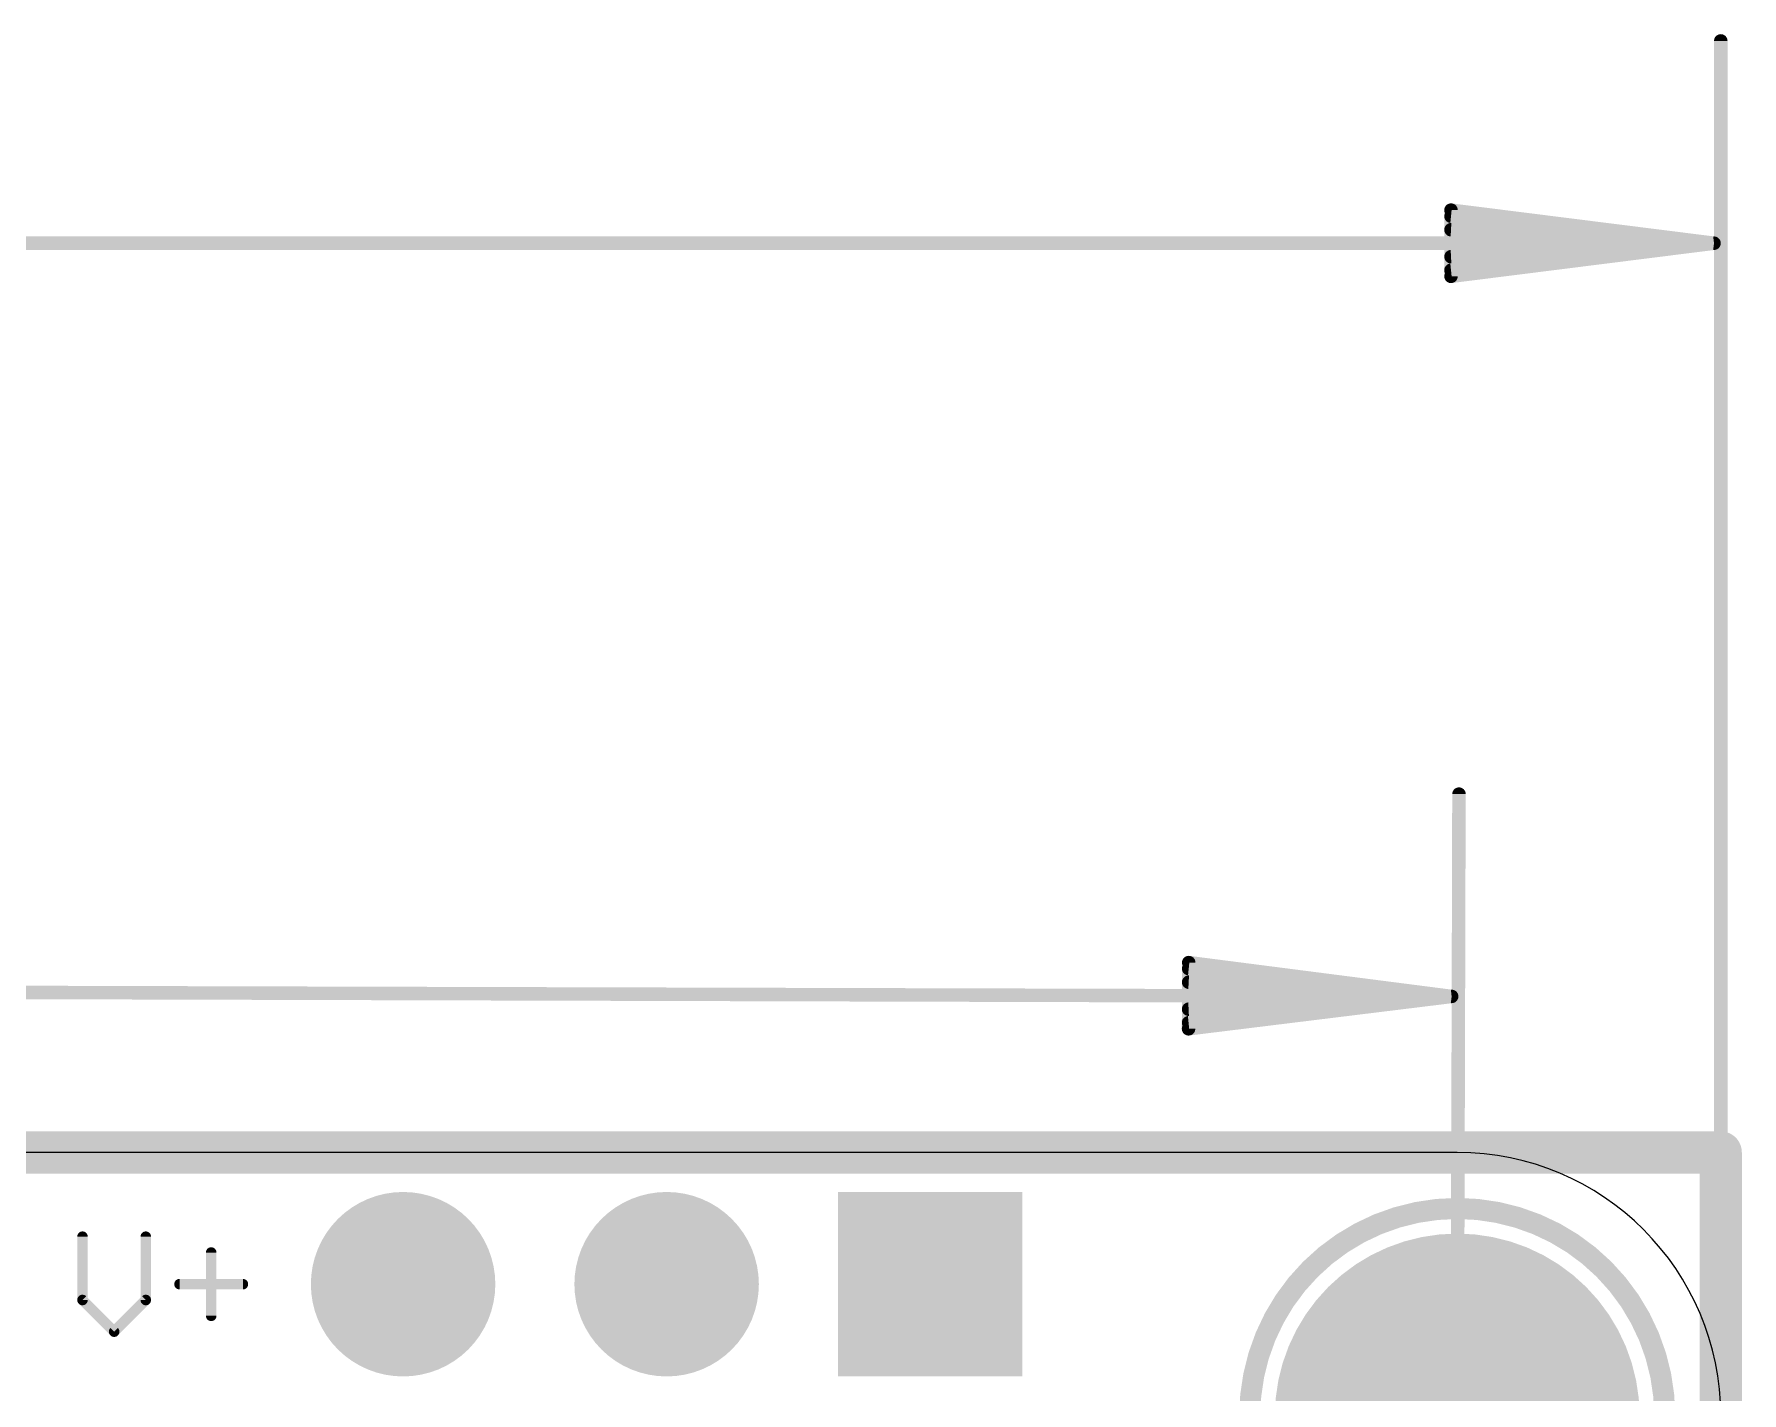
# Model space of a CAD drawing. Extents: x -11.4 to 63.7, y -19.8 to 38.7.
# Drawn here: x 34.54 to 51, y 23.08 to 36.18 of the extents above; entities that cross this region are included whole.
import ezdxf

# ---------------------------------------------------------------- set-up
doc = ezdxf.new("R2010")
doc.units = 0
for name, color, linetype in [('1', 12, 'CONTINUOUS'), ('16', 132, 'CONTINUOUS'), ('17', 110, 'CONTINUOUS'), ('20', 53, 'CONTINUOUS'), ('21', 40, 'CONTINUOUS'), ('47', 253, 'CONTINUOUS')]:
    doc.layers.add(name, color=color, linetype=linetype)

# ---------------------------------------------------------------- blocks, each defined once
blk = doc.blocks.new('SQUAREP')
blk.add_solid([(-0.5, -0.5), (0.5, -0.5), (-0.5, 0.5), (0.5, 0.5)])
blk = doc.blocks.new('ROUNDP')
at = {"const_width": 0.5}
blk.add_lwpolyline([(0, -0.25, 1), (0, 0.25, 1), (0, -0.25)], format="xyb", dxfattribs=at)

msp = doc.modelspace()

# ---------------------------------------------------------------- linework, layer by layer
at = {"layer": '1', "const_width": 0.4064}
for points in [[(0, 25.4), (50.8, 25.4)], [(50.8, 25.4), (50.8, 0)]]:
    msp.add_lwpolyline(points, dxfattribs=at)
at = {"layer": '1', "const_width": 0.2032}
for points in [[(50.9016, 25.4, 1), (50.6984, 25.4)], [(50.8, 25.2984, 1), (50.8, 25.5016)]]:
    msp.add_lwpolyline(points, format="xyb", dxfattribs=at)
at = {"layer": '16', "const_width": 0.3048}
for points in [[(50.8, 25.4), (0, 25.4)], [(50.8, 0), (50.8, 25.4)]]:
    msp.add_lwpolyline(points, dxfattribs=at)
at = {"layer": '16', "const_width": 0.1524}
for points in [[(50.8762, 25.4, 1), (50.7238, 25.4)], [(50.8, 25.3238, 1), (50.8, 25.4762)]]:
    msp.add_lwpolyline(points, format="xyb", dxfattribs=at)
at = {"layer": '20'}
msp.add_line((48.26, 25.4), (2.54, 25.4), dxfattribs=at)
msp.add_arc((48.26, 22.86), 2.54, 0, 90, dxfattribs=at)
at = {"layer": '21'}
for points, const_width in [([(48.26, 20.86, 1), (48.26, 24.86, 1), (48.26, 20.86)], 0.2032), ([(35.0352, 24.588, 1), (34.9844, 24.588)], 0.0508), ([(35.6453, 24.588, 1), (35.5945, 24.588)], 0.0508), ([(36.2757, 24.4354, 1), (36.2249, 24.4354)], 0.0508), ([(35.9453, 24.1558, 1), (35.9453, 24.105)], 0.0508), ([(36.5554, 24.105, 1), (36.5554, 24.1558)], 0.0508), ([(35.0277, 23.9958, 1), (34.9918, 23.9599)], 0.0508), ([(34.9844, 23.9779, 1), (35.0352, 23.9779)], 0.0508), ([(35.5945, 23.9779, 1), (35.6453, 23.9779)], 0.0508), ([(35.6378, 23.9599, 1), (35.6019, 23.9958)], 0.0508), ([(35.2969, 23.6908, 1), (35.3328, 23.6548)], 0.0508), ([(35.2969, 23.6548, 1), (35.3328, 23.6908)], 0.0508), ([(36.2249, 23.8253, 1), (36.2757, 23.8253)], 0.0508)]:
    msp.add_lwpolyline(points, format="xyb", dxfattribs=dict(at, const_width=const_width))
at = {"layer": '21', "const_width": 0.1016}
for points in [[(35.0098, 24.588), (35.0098, 23.9779)], [(35.6199, 23.9779), (35.6199, 24.588)], [(36.2503, 24.4354), (36.2503, 23.8253)], [(35.9453, 24.1304), (36.5554, 24.1304)], [(35.0098, 23.9779), (35.3148, 23.6728)], [(35.3148, 23.6728), (35.6199, 23.9779)]]:
    msp.add_lwpolyline(points, dxfattribs=at)
at = {"layer": '47', "const_width": 0.13}
for points in [[(50.8, 18.669), (50.8, 36.113)], [(50.735, 34.163), (48.2, 34.4822)], [(48.2, 34.4822), (48.2, 33.8438)], [(50.735, 34.163), (48.2, 34.423)], [(50.735, 34.163), (48.2, 34.293)], [(0.065, 34.163), (50.735, 34.163)], [(48.2, 33.8438), (50.735, 34.163)], [(48.2, 34.033), (50.735, 34.163)], [(48.2, 33.903), (50.735, 34.163)], [(48.26, 22.86), (48.2767, 28.8534)], [(45.6722, 27.2299), (45.6704, 26.5915)], [(48.2063, 26.9036), (45.672, 27.1707)], [(48.2063, 26.9036), (45.6722, 27.2299)], [(2.7433, 27.0303), (48.2063, 26.9036)], [(48.2063, 26.9036), (45.6716, 27.0407)], [(45.6704, 26.5915), (48.2063, 26.9036)], [(45.6705, 26.6507), (48.2063, 26.9036)], [(45.6709, 26.7807), (48.2063, 26.9036)]]:
    msp.add_lwpolyline(points, dxfattribs=at)
at = {"layer": '47', "const_width": 0.065}
for points in [[(50.8325, 36.113, 1), (50.7675, 36.113)], [(48.2041, 34.5145, 1), (48.1959, 34.45)], [(48.2325, 34.4822, 1), (48.1675, 34.4822)], [(48.2033, 34.4553, 1), (48.1967, 34.3907)], [(48.2017, 34.3255, 1), (48.1983, 34.2605)], [(48.1983, 34.0655, 1), (48.2017, 34.0005)], [(50.7391, 34.1308, 1), (50.7309, 34.1952)], [(50.7309, 34.1308, 1), (50.7391, 34.1952)], [(50.7383, 34.1307, 1), (50.7317, 34.1953)], [(50.7317, 34.1307, 1), (50.7383, 34.1953)], [(50.7333, 34.1305, 1), (50.7367, 34.1955)], [(50.7367, 34.1305, 1), (50.7333, 34.1955)], [(50.735, 34.1305, 1), (50.735, 34.1955)], [(48.1967, 33.9353, 1), (48.2033, 33.8707)], [(48.1959, 33.876, 1), (48.2041, 33.8115)], [(48.1675, 33.8438, 1), (48.2325, 33.8438)], [(48.3092, 28.8534, 1), (48.2442, 28.8535)], [(45.6754, 27.203, 1), (45.6686, 27.1384)], [(45.6763, 27.2622, 1), (45.668, 27.1977)], [(45.7047, 27.2298, 1), (45.6397, 27.23)], [(45.6734, 27.0731, 1), (45.6699, 27.0082)], [(45.6693, 26.8132, 1), (45.6725, 26.7482)], [(48.2021, 26.8714, 1), (48.2104, 26.9359)], [(48.2102, 26.8714, 1), (48.2023, 26.9359)], [(48.2029, 26.8713, 1), (48.2097, 26.936)], [(48.2095, 26.8713, 1), (48.203, 26.936)], [(48.2045, 26.8712, 1), (48.208, 26.9361)], [(48.2078, 26.8712, 1), (48.2047, 26.9361)], [(48.2062, 26.8711, 1), (48.2064, 26.9361)], [(45.6673, 26.683, 1), (45.6738, 26.6184)], [(45.6664, 26.6237, 1), (45.6744, 26.5592)], [(45.6379, 26.5915, 1), (45.7029, 26.5914)]]:
    msp.add_lwpolyline(points, format="xyb", dxfattribs=at)

# ---------------------------------------------------------------- block references
at = {"layer": '17', "xscale": 1.778, "yscale": 1.778, "rotation": 270}
for name, p in [('ROUNDP', (38.1, 24.13)), ('ROUNDP', (38.1, 24.13)), ('ROUNDP', (40.64, 24.13)), ('ROUNDP', (40.64, 24.13)), ('SQUAREP', (43.18, 24.13)), ('SQUAREP', (43.18, 24.13))]:
    msp.add_blockref(name, p, dxfattribs=at)
at = {"layer": '17', "xscale": 3.516, "yscale": 3.516}
msp.add_blockref('ROUNDP', (48.26, 22.86), dxfattribs=at)
msp.add_blockref('ROUNDP', (48.26, 22.86), dxfattribs=at)

doc.saveas('drawing.dxf')
